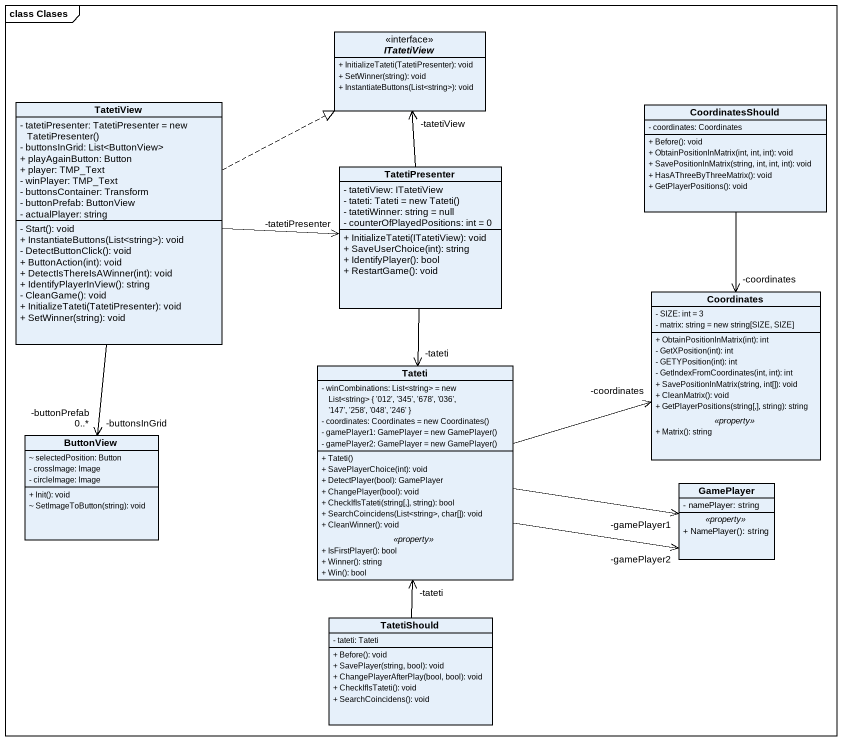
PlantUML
@startuml
mainframe class Clases
hide circle
hide empty members
skinparam classAttributeIconSize 0
interface ITatetiView {
  + InitializeTateti(TatetiPresenter): void
  + SetWinner(string): void
  + InstantiateButtons(List<string>): void
}
class TatetiView {
  {field} - tatetiPresenter: TatetiPresenter = new TatetiPresenter()
  - buttonsInGrid: List<ButtonView>
  + playAgainButton: Button
  + player: TMP_Text
  - winPlayer: TMP_Text
  - buttonsContainer: Transform
  - buttonPrefab: ButtonView
  - actualPlayer: string
  - Start(): void
  + InstantiateButtons(List<string>): void
  - DetectButtonClick(): void
  + ButtonAction(int): void
  + DetectIsThereIsAWinner(int): void
  + IdentifyPlayerInView(): string
  - CleanGame(): void
  + InitializeTateti(TatetiPresenter): void
  + SetWinner(string): void
}
class CoordinatesShould {
  - coordinates: Coordinates
  + Before(): void
  + ObtainPositionInMatrix(int, int, int): void
  + SavePositionInMatrix(string, int, int, int): void
  + HasAThreeByThreeMatrix(): void
  + GetPlayerPositions(): void
}
class TatetiPresenter {
  - tatetiView: ITatetiView
  {field} - tateti: Tateti = new Tateti()
  - tatetiWinner: string = null
  - counterOfPlayedPositions: int = 0
  + InitializeTateti(ITatetiView): void
  + SaveUserChoice(int): string
  + IdentifyPlayer(): bool
  + RestartGame(): void
}
class Coordinates {
  - SIZE: int = 3
  - matrix: string = new string[SIZE, SIZE]
  --
  + ObtainPositionInMatrix(int): int
  - GetXPosition(int): int
  - GETYPosition(int): int
  - GetIndexFromCoordinates(int, int): int
  + SavePositionInMatrix(string, int[]): void
  + CleanMatrix(): void
  + GetPlayerPositions(string[,], string): string
  .. <<property>> ..
  + Matrix(): string
}
class Tateti {
  - winCombinations: List<string> = new List<string> { '012', '345', '678', '036', '147', '258', '048', '246' }
  {field} - coordinates: Coordinates = new Coordinates()
  {field} - gamePlayer1: GamePlayer = new GamePlayer()
  {field} - gamePlayer2: GamePlayer = new GamePlayer()
  --
  + Tateti()
  + SavePlayerChoice(int): void
  + DetectPlayer(bool): GamePlayer
  + ChangePlayer(bool): void
  + CheckIfIsTateti(string[,], string): bool
  + SearchCoincidens(List<string>, char[]): void
  + CleanWinner(): void
  .. <<property>> ..
  + IsFirstPlayer(): bool
  + Winner(): string
  + Win(): bool
}
class ButtonView {
  ~ selectedPosition: Button
  - crossImage: Image
  - circleImage: Image
  + Init(): void
  ~ SetImageToButton(string): void
}
class GamePlayer {
  - namePlayer: string
  .. <<property>> ..
  + NamePlayer(): string
}
class TatetiShould {
  - tateti: Tateti
  + Before(): void
  + SavePlayer(string, bool): void
  + ChangePlayerAfterPlay(bool, bool): void
  + CheckIfIsTateti(): void
  + SearchCoincidens(): void
}
TatetiView .right.|> ITatetiView
TatetiView -right-> "-tatetiPresenter" TatetiPresenter
TatetiView --> "-buttonsInGrid\n0..*" ButtonView
TatetiView --> "-buttonPrefab" ButtonView
CoordinatesShould --> "-coordinates" Coordinates
TatetiPresenter -up-> "-tatetiView" ITatetiView
TatetiPresenter --> "-tateti" Tateti
Tateti -right-> "-coordinates" Coordinates
Tateti -right-> "-gamePlayer1" GamePlayer
Tateti -right-> "-gamePlayer2" GamePlayer
TatetiShould -up-> "-tateti" Tateti
@enduml
